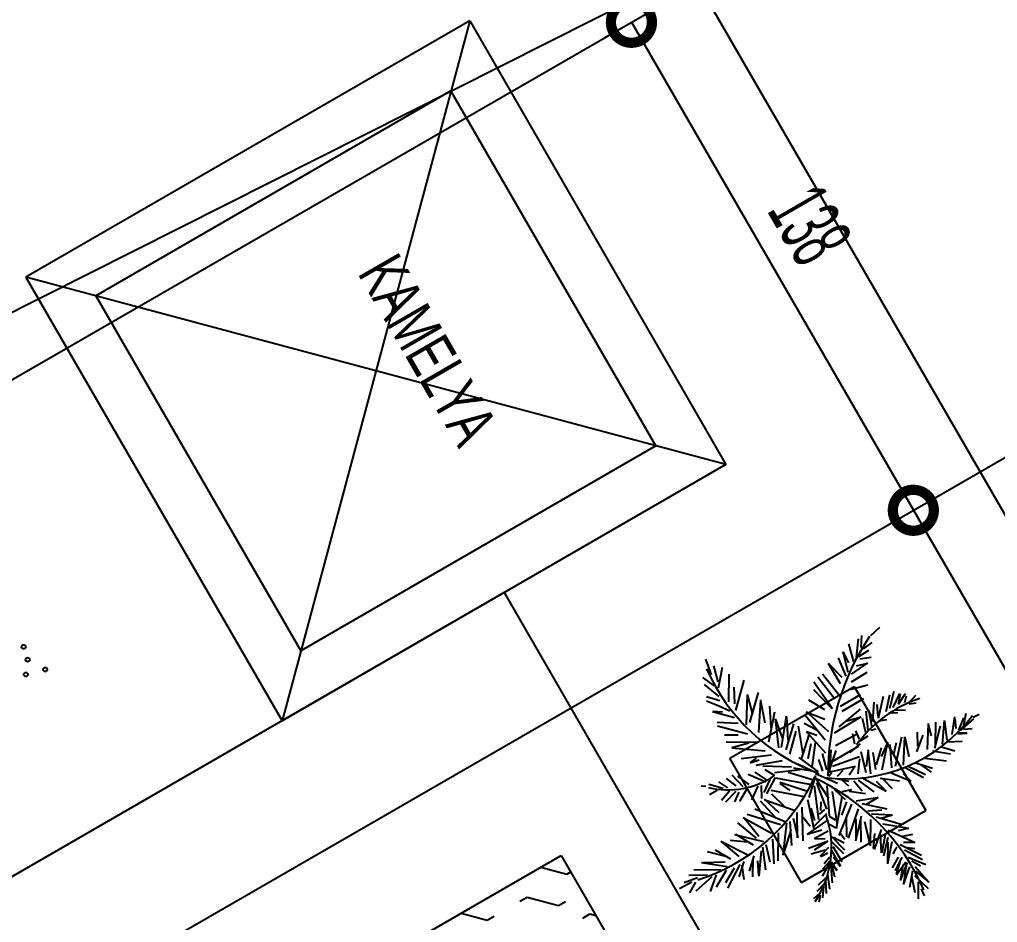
# Model space of a CAD drawing. Extents: x 3907.4 to 3911.57, y -3054.42 to -3053.7.
# Drawn here: x 3907.57654 to 3907.62423, y -3053.84429 to -3053.80023 of the extents above; entities that cross this region are included whole.
import ezdxf

# ---------------------------------------------------------------- set-up
doc = ezdxf.new("R2010")
doc.units = 0
doc.header["$LTSCALE"] = 2
doc.header["$MEASUREMENT"] = 0
doc.linetypes.add('ACAD_ISO03W100', pattern=[30, 12, -18])
doc.layers.get('0').update_dxf_attribs({"linetype": 'CONTINUOUS'})
for name, color, linetype in [('AĞAÇ', 9, 'CONTINUOUS'), ('MB', 11, 'CONTINUOUS'), ('OLÇÜ', 6, 'CONTINUOUS'), ('TERTUVAR', 2, 'CONTINUOUS'), ('TEXT', 11, 'CONTINUOUS'), ('YAKLASMA', 6, 'CONTINUOUS'), ('ÇATI', 7, 'CONTINUOUS'), ('ÇATI TARAMA', 9, 'CONTINUOUS'), ('ÖLÇÜ İZİ', 9, 'CONTINUOUS')]:
    doc.layers.add(name, color=color, linetype=linetype)
doc.styles.add('MAHAL', font='stylu.ttf', dxfattribs={"width": 0.7, "height": 20})
doc.styles.add('ÖLÇÜ', font='stylu.ttf', dxfattribs={"width": 0.5})

msp = doc.modelspace()

# ---------------------------------------------------------------- linework, layer by layer
at = {"color": 0, "linetype": 'ByBlock', "const_width": 0.002}
for points in [[(3907.606502842231, -3053.800579861423, 1), (3907.606252850401, -3053.800146844004, 1)], [(3907.620002401095, -3053.823962802009, 1), (3907.620252392926, -3053.824395819428, 1)], [(3907.620252392926, -3053.824395819428, 1), (3907.620002401095, -3053.823962802009, 1)]]:
    msp.add_lwpolyline(points, format="xyb", close=True, dxfattribs=at)
at = {"layer": 'AĞAÇ', "ltscale": 0.11}
for p, q in [((3907.618470482892, -3053.829903889293), (3907.618035206462, -3053.830305837513)), ((3907.617434365859, -3053.830458317053), (3907.617343030191, -3053.831340039272)), ((3907.617600820488, -3053.830292416007), (3907.617567614125, -3053.830880270757)), ((3907.616967483472, -3053.830700464108), (3907.617208347088, -3053.831582670381)), ((3907.617470850355, -3053.831314667007), (3907.617957042501, -3053.831002261767)), ((3907.617695258952, -3053.830937974273), (3907.618117539012, -3053.830638248236)), ((3907.60998612437, -3053.831440368877), (3907.610271935815, -3053.832214010325)), ((3907.616454938124, -3053.831383469911), (3907.616829945059, -3053.832272263238)), ((3907.616691988421, -3053.831070692719), (3907.616926173633, -3053.832087088203)), ((3907.616711849261, -3053.831096263731), (3907.616965623778, -3053.831621009743)), ((3907.61807717357, -3053.831362860845), (3907.617519084469, -3053.831448638617)), ((3907.610381129261, -3053.831765280699), (3907.610586250375, -3053.832549748776)), ((3907.610796587671, -3053.831844141277), (3907.610615521318, -3053.832859932832)), ((3907.616573585015, -3053.832655298635), (3907.615994384049, -3053.831657568509)), ((3907.616027639346, -3053.831682178426), (3907.616641881564, -3053.83232292002)), ((3907.617898203247, -3053.831628415425), (3907.617092088468, -3053.832170405297)), ((3907.617884170802, -3053.831651232211), (3907.617335602276, -3053.831785124164)), ((3907.609850011028, -3053.832347587873), (3907.610411327292, -3053.83275099603)), ((3907.611128066669, -3053.832176927028), (3907.611112394901, -3053.833525244482)), ((3907.616303688209, -3053.833389785145), (3907.61546269911, -3053.832327764469)), ((3907.616540378649, -3053.833243153386), (3907.615699384371, -3053.832181140443)), ((3907.617859172011, -3053.832093788407), (3907.617103056068, -3053.832568952917)), ((3907.609932348177, -3053.832680001671), (3907.610646587493, -3053.833268952159)), ((3907.611369470079, -3053.83280991516), (3907.611406134499, -3053.833583192386)), ((3907.611462833562, -3053.833953912805), (3907.61186848385, -3053.832478352734)), ((3907.615260261834, -3053.832922249446), (3907.616128811276, -3053.833837584306)), ((3907.616181291548, -3053.833862480304), (3907.615276929565, -3053.832563931477)), ((3907.617905937001, -3053.832709646496), (3907.617025323726, -3053.832934461899)), ((3907.610033280524, -3053.833274440376), (3907.610684502228, -3053.833460714225)), ((3907.611997971971, -3053.834644845766), (3907.612039471512, -3053.833175144286)), ((3907.612032452466, -3053.833225397032), (3907.612275767077, -3053.834139816591)), ((3907.612157933288, -3053.834530053449), (3907.612582717984, -3053.833067310955)), ((3907.61657125972, -3053.833735253173), (3907.617556285701, -3053.833174358215)), ((3907.617702484693, -3053.833387675941), (3907.616647894852, -3053.833997103485)), ((3907.618432602425, -3053.834326927207), (3907.618664616504, -3053.833257178993)), ((3907.618794279397, -3053.833999210105), (3907.618973249281, -3053.833178851317)), ((3907.618984947509, -3053.833841930381), (3907.619196749804, -3053.83301505673)), ((3907.619149095814, -3053.833809346898), (3907.619472184872, -3053.833113934098)), ((3907.619477727185, -3053.833135310553), (3907.619390068827, -3053.83364031874)), ((3907.619405424164, -3053.833639034393), (3907.619747807184, -3053.833127469453)), ((3907.619773774446, -3053.833258805409), (3907.619700888363, -3053.833580382292)), ((3907.620226713644, -3053.833220081704), (3907.619963524737, -3053.833528248107)), ((3907.610039243809, -3053.833472545109), (3907.610600914764, -3053.833709815586)), ((3907.610600914764, -3053.833709815586), (3907.611181730501, -3053.833959888195)), ((3907.611406134499, -3053.833583192386), (3907.611380501595, -3053.833621491273)), ((3907.612671373679, -3053.833431680975), (3907.612572109292, -3053.835029107565)), ((3907.612671551794, -3053.833486123311), (3907.612880890124, -3053.834544816692)), ((3907.613108671435, -3053.83373692775), (3907.613178557163, -3053.834785794333)), ((3907.615009096008, -3053.833422202379), (3907.615792006814, -3053.833904439834)), ((3907.616505202265, -3053.834744814184), (3907.617548357563, -3053.833890051777)), ((3907.618156620005, -3053.834484074324), (3907.618211129382, -3053.833551938013)), ((3907.618413125826, -3053.83422842446), (3907.618368417133, -3053.833657208427)), ((3907.620265301546, -3053.833587777381), (3907.619917345683, -3053.833639786691)), ((3907.610325595051, -3053.833996968414), (3907.611398206361, -3053.834298885949)), ((3907.610357119123, -3053.833983046584), (3907.610813949143, -3053.834017393539)), ((3907.613353656378, -3053.834026981882), (3907.613063014988, -3053.835496311409)), ((3907.613384897876, -3053.834352925406), (3907.613547961999, -3053.835765413596)), ((3907.613694921766, -3053.835752851195), (3907.613940965403, -3053.834225945718)), ((3907.613939565284, -3053.834272150671), (3907.613999661478, -3053.835397983292)), ((3907.614890054424, -3053.834218443769), (3907.615833055459, -3053.83537646687)), ((3907.614896912765, -3053.834001181851), (3907.615987228815, -3053.834980494019)), ((3907.614902005422, -3053.834018593984), (3907.615810225597, -3053.834375932138)), ((3907.616280978191, -3053.835038437266), (3907.617573100581, -3053.834267111786)), ((3907.617589959431, -3053.83427270408), (3907.616877745798, -3053.834464095586)), ((3907.617631899794, -3053.834332310472), (3907.617801068407, -3053.835015314839)), ((3907.617803273939, -3053.83399118289), (3907.617899739123, -3053.834910419047)), ((3907.61794126256, -3053.833912613198), (3907.61811007107, -3053.834766300034)), ((3907.619371673922, -3053.834072271656), (3907.619050055214, -3053.834084929818)), ((3907.619739476265, -3053.833948077968), (3907.619207895497, -3053.833934168013)), ((3907.622028693808, -3053.835117925804), (3907.622158304069, -3053.834261820218)), ((3907.622156625464, -3053.834365209104), (3907.622198904303, -3053.834831922151)), ((3907.622567057151, -3053.834313540633), (3907.622335790217, -3053.834907495283)), ((3907.623062073646, -3053.834364572485), (3907.622409246959, -3053.834925951519)), ((3907.622688914031, -3053.834090063635), (3907.622572660578, -3053.834677790798)), ((3907.623043113979, -3053.834268689914), (3907.623330900068, -3053.83412852843)), ((3907.610560855252, -3053.834514924542), (3907.611582905512, -3053.834561161374)), ((3907.610579634982, -3053.83469387982), (3907.612035361291, -3053.835085824389)), ((3907.613400644062, -3053.834391628338), (3907.613725780929, -3053.835277303515)), ((3907.613918250787, -3053.835874594763), (3907.614297907727, -3053.834603489824)), ((3907.6145157361, -3053.834720409178), (3907.614734051935, -3053.836077384953)), ((3907.614809454889, -3053.834562081321), (3907.61545317745, -3053.834909408686)), ((3907.618839357971, -3053.834399739012), (3907.618445410885, -3053.834477934081)), ((3907.620816522034, -3053.835856587938), (3907.62086397968, -3053.834584998923)), ((3907.620847352953, -3053.834657725014), (3907.620990484862, -3053.83519193755)), ((3907.621168035675, -3053.835786816884), (3907.621451464043, -3053.834700886977)), ((3907.621208349351, -3053.834523553965), (3907.621186765528, -3053.835615579237)), ((3907.621542141793, -3053.835596476456), (3907.62164683371, -3053.834446386665)), ((3907.621651411579, -3053.834465493188), (3907.621760033885, -3053.835394143062)), ((3907.622990772622, -3053.834843737898), (3907.622581844797, -3053.834875082477)), ((3907.610917257201, -3053.835141697596), (3907.611581655207, -3053.835142676557)), ((3907.614109448421, -3053.836085753703), (3907.614418519471, -3053.834961520253)), ((3907.614671124555, -3053.836323016448), (3907.615050596391, -3053.835134991969)), ((3907.614907589019, -3053.834978906474), (3907.615844442249, -3053.836021894494)), ((3907.614921394602, -3053.834971341926), (3907.615421168632, -3053.835159702108)), ((3907.616337137473, -3053.835658375846), (3907.617386076122, -3053.835084790876)), ((3907.617268199926, -3053.835598814411), (3907.617183985513, -3053.835086625123)), ((3907.617308993373, -3053.83494237816), (3907.61749188311, -3053.835349674755)), ((3907.617905681861, -3053.835199287571), (3907.617511359709, -3053.835448177502)), ((3907.618300186646, -3053.834865052529), (3907.618057214122, -3053.834930347445)), ((3907.619249609923, -3053.836665852722), (3907.619565709459, -3053.835241289281)), ((3907.619639403351, -3053.836621690586), (3907.619712669226, -3053.83522872688)), ((3907.619715833021, -3053.835257417767), (3907.619901385424, -3053.836195802429)), ((3907.620596181951, -3053.835157685678), (3907.620281818654, -3053.83597025106)), ((3907.620317541112, -3053.835012948812), (3907.620325711187, -3053.835686482712)), ((3907.622741910852, -3053.83504920603), (3907.622289841131, -3053.835038916187)), ((3907.62275390744, -3053.83507343465), (3907.622293883383, -3053.835098319764)), ((3907.610999594335, -3053.835474111375), (3907.612513625296, -3053.835489112714)), ((3907.611273664329, -3053.835768462917), (3907.612896020577, -3053.835911430616)), ((3907.611281547559, -3053.835749988781), (3907.61209964292, -3053.835525084448)), ((3907.614997005305, -3053.836291544301), (3907.615151893207, -3053.835563288338)), ((3907.61534362604, -3053.835525226062), (3907.615168528151, -3053.836739114616)), ((3907.616207702538, -3053.836431405629), (3907.61745505646, -3053.8356855831)), ((3907.617537331566, -3053.835579516535), (3907.617024492217, -3053.836005486637)), ((3907.618555634997, -3053.835775280974), (3907.618318196615, -3053.836597588879)), ((3907.61886878543, -3053.835525580508), (3907.618564338376, -3053.836198651341)), ((3907.618600770737, -3053.836844642134), (3907.618878415744, -3053.835477534768)), ((3907.619083330644, -3053.836748678007), (3907.618989966577, -3053.835604691171)), ((3907.619167807969, -3053.836084217708), (3907.619303206191, -3053.835509292655)), ((3907.622143613131, -3053.835943140985), (3907.62150437672, -3053.835744958663)), ((3907.622516681802, -3053.835469287626), (3907.621775554681, -3053.835500148131)), ((3907.611726114913, -3053.836293133645), (3907.613202226541, -3053.836116369842)), ((3907.612188965472, -3053.836482570688), (3907.612473168856, -3053.836276120895)), ((3907.615499605239, -3053.836935873974), (3907.61456365226, -3053.836245877422)), ((3907.615900162295, -3053.836843674002), (3907.615691930454, -3053.836047298977)), ((3907.616051253325, -3053.836965993027), (3907.616126846499, -3053.835872115025)), ((3907.616076085212, -3053.836770675159), (3907.616361137736, -3053.835901769223)), ((3907.616188027737, -3053.836667816982), (3907.617505077691, -3053.8361904819)), ((3907.617833830196, -3053.836996885041), (3907.617580505381, -3053.835967679692)), ((3907.617930131207, -3053.835899445892), (3907.617822639789, -3053.836683453979)), ((3907.61805733915, -3053.837035555903), (3907.617925701059, -3053.835865941606)), ((3907.618300532659, -3053.836837810713), (3907.618168174279, -3053.836000498115)), ((3907.621940404305, -3053.836081899924), (3907.621065493724, -3053.835940027941)), ((3907.612166459588, -3053.836504656826), (3907.612601200833, -3053.836351929845)), ((3907.612453705883, -3053.836613713483), (3907.613738264592, -3053.836391939207)), ((3907.614184747306, -3053.836718502148), (3907.612779406696, -3053.836665314043)), ((3907.615523750897, -3053.83705800306), (3907.614489703066, -3053.836577867308)), ((3907.61572115513, -3053.836909959379), (3907.615524349458, -3053.836334547176)), ((3907.615995755113, -3053.836955097397), (3907.61729963336, -3053.83666306028)), ((3907.616990335866, -3053.83709789161), (3907.617285155623, -3053.836657392402)), ((3907.61744404196, -3053.837041039465), (3907.617515882775, -3053.836312655913)), ((3907.619690314455, -3053.83671123047), (3907.620621924103, -3053.837223822871)), ((3907.619843772705, -3053.836647551583), (3907.620724471234, -3053.83707060408)), ((3907.620246562487, -3053.836501167246), (3907.621063703624, -3053.836770761263)), ((3907.621015533558, -3053.836962367964), (3907.620506508471, -3053.836600802529)), ((3907.621741633199, -3053.836420296825), (3907.620687806814, -3053.836297326854)), ((3907.611279704116, -3053.837095294104), (3907.611816675089, -3053.837654104801)), ((3907.611548648513, -3053.837161338241), (3907.612105648618, -3053.837562619468)), ((3907.612073921271, -3053.837057069895), (3907.612932880833, -3053.837432535305)), ((3907.612395727211, -3053.836959069699), (3907.613005214381, -3053.837366990641)), ((3907.612881676871, -3053.836828482965), (3907.613347044869, -3053.837111457919)), ((3907.613386185316, -3053.837223121398), (3907.612964420945, -3053.838023426913)), ((3907.6146252765, -3053.836846955679), (3907.613360037888, -3053.836998456261)), ((3907.614015498953, -3053.836952607878), (3907.615250979286, -3053.837341875982)), ((3907.615294560863, -3053.836925805476), (3907.61427445512, -3053.836772907201)), ((3907.615357620267, -3053.837116370958), (3907.615037938398, -3053.838195233462)), ((3907.615352924582, -3053.837028455442), (3907.616421195657, -3053.837489104339)), ((3907.616006380264, -3053.837160344116), (3907.616134560289, -3053.836968826415)), ((3907.616421626647, -3053.837160955779), (3907.616709767988, -3053.836854645762)), ((3907.620027406655, -3053.837408261731), (3907.6190508394, -3053.837004238812)), ((3907.620028627349, -3053.837408328122), (3907.619644647271, -3053.83704694668)), ((3907.609782167344, -3053.837631415335), (3907.610005297984, -3053.837638307875)), ((3907.610156460361, -3053.837540054876), (3907.610845146244, -3053.837744580355)), ((3907.610629246045, -3053.83742914679), (3907.611061786212, -3053.837718639664)), ((3907.610990547951, -3053.837272124549), (3907.611468901875, -3053.83762076902)), ((3907.612254975346, -3053.83831781129), (3907.612564895839, -3053.837642074086)), ((3907.6127342471, -3053.838239733362), (3907.612729044145, -3053.837609490603)), ((3907.612846456278, -3053.837944474868), (3907.61314970345, -3053.837321249523)), ((3907.613409993433, -3053.837238327632), (3907.615070139962, -3053.837543297474)), ((3907.613615254083, -3053.837518879366), (3907.614106781195, -3053.83784785136)), ((3907.613616479694, -3053.837445625727), (3907.6149155456, -3053.837877450718)), ((3907.615294382881, -3053.837627551454), (3907.615501680285, -3053.839263757931)), ((3907.615396930012, -3053.837474332663), (3907.61588605021, -3053.838772272903)), ((3907.615401089914, -3053.837336206063), (3907.615994849561, -3053.83822105255)), ((3907.615915939639, -3053.837626699663), (3907.616021409644, -3053.839083834084)), ((3907.616353300221, -3053.837274117391), (3907.616987752763, -3053.837402025839)), ((3907.616982767586, -3053.837647439739), (3907.61665760197, -3053.837346617962)), ((3907.61762748621, -3053.837884826995), (3907.617232454407, -3053.837398585819)), ((3907.618215155096, -3053.837917645397), (3907.617456143286, -3053.837354183954)), ((3907.618809317863, -3053.837899344239), (3907.617616104602, -3053.837239391638)), ((3907.618815554105, -3053.837911685018), (3907.618330858032, -3053.837420260109)), ((3907.618516828011, -3053.837259892005), (3907.619455651261, -3053.837389073977)), ((3907.619114033183, -3053.837777414251), (3907.618672554671, -3053.837314925428)), ((3907.610188187721, -3053.838045604469), (3907.610556172715, -3053.837836065688)), ((3907.610771707619, -3053.838322189433), (3907.611159904395, -3053.837869776091)), ((3907.610974996372, -3053.83840126943), (3907.61148801319, -3053.837889961971)), ((3907.611421257651, -3053.83841505451), (3907.611632315, -3053.837929562847)), ((3907.611670725446, -3053.838382595902), (3907.612013285936, -3053.837785693603)), ((3907.613169926628, -3053.83783773004), (3907.614803533503, -3053.838147970565)), ((3907.613205270066, -3053.838018719193), (3907.613867617424, -3053.838649914645)), ((3907.616170874626, -3053.837908244418), (3907.616391168415, -3053.839442228734)), ((3907.616264316612, -3053.837786786463), (3907.616810046102, -3053.838300396036)), ((3907.616636676867, -3053.838164544496), (3907.616364995146, -3053.839729756592)), ((3907.616650033678, -3053.837896166071), (3907.617129367495, -3053.837801022771)), ((3907.617786105305, -3053.838016004657), (3907.61700238706, -3053.837909018685)), ((3907.612661055242, -3053.838364303282), (3907.613409579142, -3053.839178435679)), ((3907.612853651995, -3053.838263556132), (3907.613573629689, -3053.838933322743)), ((3907.612877079805, -3053.838309674456), (3907.614313949813, -3053.838810696476)), ((3907.614685258879, -3053.838661873067), (3907.614745591349, -3053.8403106497)), ((3907.614960753929, -3053.838291644457), (3907.615277096354, -3053.839723526446)), ((3907.615614181127, -3053.838828243207), (3907.615634762793, -3053.838414681516)), ((3907.616511240363, -3053.840049477305), (3907.617121439345, -3053.838516716313)), ((3907.616647528459, -3053.839059193336), (3907.616885288696, -3053.838414129933)), ((3907.61733899478, -3053.838357277765), (3907.618387038398, -3053.838199059488)), ((3907.61761341945, -3053.838485491609), (3907.618826672537, -3053.83874287967)), ((3907.618410928942, -3053.838204551907), (3907.617828247077, -3053.838545261679)), ((3907.61202130972, -3053.839003705206), (3907.613654467631, -3053.8395209447)), ((3907.612398586605, -3053.838749501529), (3907.613904138768, -3053.839388624617)), ((3907.614483983137, -3053.840163286424), (3907.614454707061, -3053.838923533776)), ((3907.615317794511, -3053.839313614654), (3907.615148443247, -3053.838715955379)), ((3907.615886018683, -3053.838988547234), (3907.615238861245, -3053.83964420687)), ((3907.615790394448, -3053.838785552269), (3907.615528425647, -3053.839004037801)), ((3907.616019197105, -3053.839100849337), (3907.616306967069, -3053.839293449619)), ((3907.616877387368, -3053.840121818248), (3907.616869887085, -3053.839135587647)), ((3907.617433968451, -3053.838753614838), (3907.616951769558, -3053.840177930836)), ((3907.617328381487, -3053.840319071301), (3907.617599348091, -3053.839086153147)), ((3907.617900125951, -3053.838843766406), (3907.618590162033, -3053.838806438722)), ((3907.618078687076, -3053.838991002093), (3907.619100737349, -3053.839037238947)), ((3907.619116098223, -3053.839052292215), (3907.618562636936, -3053.83922467413)), ((3907.611547754093, -3053.839435488338), (3907.612469579599, -3053.84017771305)), ((3907.613202514093, -3053.839955501114), (3907.611824567683, -3053.839194494457)), ((3907.61187531729, -3053.839195422921), (3907.612599653844, -3053.840076873892)), ((3907.613773021942, -3053.841018540619), (3907.613961656575, -3053.839453200934)), ((3907.614208482907, -3053.840533522768), (3907.614127935867, -3053.83937037567)), ((3907.614504026676, -3053.840161454041), (3907.61428001183, -3053.839218198138)), ((3907.615087438016, -3053.839615266193), (3907.614760246469, -3053.839168368722)), ((3907.61588526841, -3053.839335538332), (3907.61493390548, -3053.839996084616)), ((3907.616029008745, -3053.83950123359), (3907.616338191233, -3053.839661840741)), ((3907.617333943253, -3053.840281253153), (3907.617340992785, -3053.839242113607)), ((3907.617579009211, -3053.840382636531), (3907.617562130588, -3053.839285740019)), ((3907.618016402407, -3053.840508363828), (3907.617768733507, -3053.839382262944)), ((3907.618033374204, -3053.839265720087), (3907.618024195751, -3053.84056292881)), ((3907.618308339239, -3053.83914470496), (3907.619540551424, -3053.839497986422)), ((3907.618639828014, -3053.839477486054), (3907.619910665442, -3053.839690232541)), ((3907.611403666152, -3053.839995321433), (3907.612824942507, -3053.840347707202)), ((3907.611445560864, -3053.839993393058), (3907.612310152283, -3053.840509427074)), ((3907.613539016666, -3053.839919072428), (3907.613510518677, -3053.841286543991)), ((3907.613790463114, -3053.840978254435), (3907.614168160945, -3053.839790532631)), ((3907.61494909155, -3053.839979473377), (3907.615670957063, -3053.839773670621)), ((3907.615969590836, -3053.839832115791), (3907.615296333174, -3053.840215484526)), ((3907.616785240413, -3053.840239023197), (3907.616566994473, -3053.839977126999)), ((3907.618189161502, -3053.840686613503), (3907.618243650412, -3053.839950638422)), ((3907.618562559094, -3053.839758543638), (3907.618209080019, -3053.840742123797)), ((3907.618568655417, -3053.840898849882), (3907.618527315894, -3053.839994349087)), ((3907.618760079898, -3053.840001661918), (3907.618592015106, -3053.84091522358)), ((3907.618901076366, -3053.839790994765), (3907.620215796427, -3053.840393611145)), ((3907.619869787851, -3053.839702868319), (3907.61939338913, -3053.839822437972)), ((3907.620090392921, -3053.839996647434), (3907.61951300866, -3053.840111264649)), ((3907.610739676225, -3053.840334031511), (3907.612085981808, -3053.841004761617)), ((3907.61076664397, -3053.84035321214), (3907.611621191845, -3053.841071280001)), ((3907.611190030988, -3053.840281669341), (3907.612055576088, -3053.840359914006)), ((3907.612937281008, -3053.840486918618), (3907.613120735039, -3053.841330701491)), ((3907.613250880498, -3053.840225374687), (3907.613324929065, -3053.841439638293)), ((3907.615010132246, -3053.840667510514), (3907.615838011955, -3053.840365647879)), ((3907.615305845728, -3053.840754663651), (3907.615968541491, -3053.840317901779)), ((3907.615328580855, -3053.840191706659), (3907.615819118214, -3053.84020686003)), ((3907.616778768056, -3053.840767503857), (3907.616134444621, -3053.84010461281)), ((3907.616730352896, -3053.840943598477), (3907.616160540248, -3053.840376900635)), ((3907.616761314682, -3053.840419924383), (3907.616232857368, -3053.840149742367)), ((3907.618887544788, -3053.840142438142), (3907.618678759569, -3053.841058860384)), ((3907.619078742435, -3053.840353597103), (3907.618859226745, -3053.841426837021)), ((3907.618875299387, -3053.841438120749), (3907.618891996215, -3053.840384566896)), ((3907.619487315596, -3053.840488390244), (3907.620521107322, -3053.841013917001)), ((3907.620204983207, -3053.84038649724), (3907.619642270876, -3053.840385673923)), ((3907.610073060304, -3053.840828463977), (3907.611034424639, -3053.841075228205)), ((3907.610457979697, -3053.840752057671), (3907.611207315623, -3053.841190941638)), ((3907.61234836181, -3053.841035615374), (3907.612116744791, -3053.841795710804)), ((3907.612700240488, -3053.840799691154), (3907.612595368647, -3053.842032853672)), ((3907.612764503249, -3053.840620860387), (3907.612915466033, -3053.841720204067)), ((3907.615139399057, -3053.840941922865), (3907.615827557244, -3053.840755313713)), ((3907.615588040554, -3053.841059359917), (3907.615999917781, -3053.840616891589)), ((3907.615615259891, -3053.84107251369), (3907.615957093598, -3053.840904635034)), ((3907.616590256097, -3053.841567965508), (3907.616122392527, -3053.840745186379)), ((3907.616654803114, -3053.841333175773), (3907.616218761866, -3053.840601198002)), ((3907.619288899748, -3053.840660638636), (3907.619128588341, -3053.840941571707)), ((3907.619314537822, -3053.840622331993), (3907.619288899748, -3053.840660638636)), ((3907.619703966198, -3053.840744323004), (3907.620578166842, -3053.841218481197)), ((3907.620204308249, -3053.840699201694), (3907.619843708078, -3053.840645753162)), ((3907.609798288649, -3053.841362314181), (3907.611039463584, -3053.841571138605)), ((3907.60985546476, -3053.841371767323), (3907.610947304183, -3053.841330075933)), ((3907.611670256898, -3053.841469155596), (3907.611067270935, -3053.842618516969)), ((3907.611855851118, -3053.841316064393), (3907.611624234087, -3053.842076159801)), ((3907.611868860733, -3053.842197380863), (3907.611783755398, -3053.841514119926)), ((3907.612306787234, -3053.842072944627), (3907.612318327525, -3053.84118295322)), ((3907.612590726258, -3053.841991578128), (3907.612539333439, -3053.841289115875)), ((3907.615698012002, -3053.842036424484), (3907.616078365993, -3053.841364359926)), ((3907.615709461342, -3053.841673437601), (3907.616078512939, -3053.841294966346)), ((3907.615784717232, -3053.841422647464), (3907.61605226577, -3053.841092069023)), ((3907.616290281922, -3053.842085340129), (3907.616131752965, -3053.841353766838)), ((3907.616416927951, -3053.841776072162), (3907.61613406473, -3053.841357117746)), ((3907.616561678745, -3053.841559795591), (3907.616235592767, -3053.841111912802)), ((3907.619114337057, -3053.841625305974), (3907.619409331557, -3053.841101741772)), ((3907.619260941551, -3053.841778892061), (3907.619575430914, -3053.841101989214)), ((3907.619298856288, -3053.841970654126), (3907.619753812116, -3053.84133229763)), ((3907.619311885725, -3053.841939088723), (3907.61948149881, -3053.841342789102)), ((3907.619502695055, -3053.842245739437), (3907.619843177748, -3053.84136438144)), ((3907.619518215101, -3053.842160688811), (3907.619635094634, -3053.841487341979)), ((3907.61987566898, -3053.841108820613), (3907.620743731002, -3053.841467949856)), ((3907.620060553262, -3053.841288015619), (3907.62047526445, -3053.841537848497)), ((3907.609176147099, -3053.841982387585), (3907.610083514955, -3053.841967799751)), ((3907.609415466223, -3053.841727972671), (3907.610736708522, -3053.841713996932)), ((3907.610236418309, -3053.842783439077), (3907.610525624848, -3053.841978694341)), ((3907.610524379726, -3053.842560201789), (3907.611011646849, -3053.841749357172)), ((3907.611388793964, -3053.841641276399), (3907.610965614261, -3053.842356366033)), ((3907.616059542467, -3053.842672209048), (3907.615959681719, -3053.841956733822)), ((3907.616177628585, -3053.842357424913), (3907.616120598088, -3053.841577955732)), ((3907.619642801649, -3053.8424504312), (3907.619951332904, -3053.84157541589)), ((3907.619666781683, -3053.842406264815), (3907.619793709927, -3053.841530876384)), ((3907.619949182938, -3053.842572294623), (3907.620104255944, -3053.841760958199)), ((3907.620213296378, -3053.841556630656), (3907.620856944609, -3053.842292460345)), ((3907.620893831103, -3053.842330109769), (3907.620250514544, -3053.841795158168)), ((3907.608729065767, -3053.842634248545), (3907.609330261631, -3053.842315620495)), ((3907.608957817501, -3053.842342983575), (3907.609600364352, -3053.842105088336)), ((3907.609010901425, -3053.842332445331), (3907.608957817501, -3053.842342983575)), ((3907.609220506078, -3053.842852241982), (3907.609515495978, -3053.842328674705)), ((3907.609533745707, -3053.842756843485), (3907.610308259128, -3053.842055055524)), ((3907.615440275092, -3053.842767387157), (3907.61577191946, -3053.842410215208)), ((3907.615504969067, -3053.842463203864), (3907.615852603532, -3053.842116722643)), ((3907.615893639337, -3053.842885498018), (3907.615863008136, -3053.842239524847)), ((3907.620209758244, -3053.842853480468), (3907.620047991774, -3053.842035404521)), ((3907.620859448796, -3053.842662007786), (3907.620206748718, -3053.842016398007)), ((3907.620376000631, -3053.843135264258), (3907.62037778556, -3053.842304538692)), ((3907.615274072888, -3053.843119471019), (3907.615546755145, -3053.842884988141)), ((3907.615529868403, -3053.843290671257), (3907.615599995172, -3053.842943788633)), ((3907.61571175646, -3053.843088080771), (3907.615766339723, -3053.842522308116)), ((3907.620663782111, -3053.842995099677), (3907.620530353922, -3053.842656218701))]:
    msp.add_line(p, q, dxfattribs=at)
at = {"layer": 'AĞAÇ'}
for centre in [(3907.576734151909, -3053.830845690896), (3907.576933180223, -3053.831470513482), (3907.577786706362, -3053.831948641703), (3907.576842303524, -3053.832193355564)]:
    msp.add_circle(centre, 0.0001000721379802699, dxfattribs=at)
at = {"layer": 'AĞAÇ', "ltscale": 0.11}
for centre, radius, start, end in [((3907.628122903695, -3053.837058270094), 0.01216089066489278, 146.5035893914045, 180.4477557872245), ((3907.61871009609, -3053.828102387045), 0.009471520430282356, 203.7873444866604, 249.9414379663918), ((3907.622350519448, -3053.839188848435), 0.00612845047847869, 108.1351236207231, 144.5199385297731), ((3907.616801893734, -3053.829501544677), 0.007786492655353089, 262.5714652446903, 322.9075386793181), ((3907.611092862813, -3053.833830853449), 0.003994971731047801, 256.2064883946453, 304.797750812333), ((3907.610779127157, -3053.84701123044), 0.01076290751470261, 23.59945116753451, 65.44251053180241), ((3907.606792087824, -3053.83325328806), 0.009394352003360017, 287.5019605685922, 334.8230114241647), ((3907.611345763346, -3053.840619755052), 0.00479197456469448, 326.3328038045153, 18.82010977758667)]:
    msp.add_arc(centre, radius, start, end, dxfattribs=at)
at = {"layer": 'MB', "color": 6, "linetype": 'ACAD_ISO03W100', "ltscale": 0.4}
for p, q in [((3907.597574269396, -3053.803713846829), (3907.580253572665, -3053.813713520062)), ((3907.607573942628, -3053.82103454356), (3907.597574269396, -3053.803713846829)), ((3907.580253572665, -3053.813713520062), (3907.590253245898, -3053.831034216793)), ((3907.607573942628, -3053.82103454356), (3907.590253245898, -3053.831034216793))]:
    msp.add_line(p, q, dxfattribs=at)
at = {"layer": 'OLÇÜ', "color": 6}
for p, q in [((3907.609625476953, -3053.798488413982), (3907.649624169884, -3053.867771200905)), ((3907.605078794061, -3053.801113328206), (3907.607243881152, -3053.799863369052)), ((3907.606377846316, -3053.800363352713), (3907.620127397011, -3053.824179310718)), ((3907.618828344756, -3053.824929286211), (3907.620993431848, -3053.823679327057)), ((3907.618828344756, -3053.824929286211), (3907.620993431848, -3053.823679327057)), ((3907.620127397011, -3053.824179310718), (3907.646376539246, -3053.869646139637))]:
    msp.add_line(p, q, dxfattribs=at)
at = {"layer": 'TERTUVAR'}
for p, q in [((3907.600163553417, -3053.828199467268), (3907.534777923258, -3053.865948233721)), ((3907.600163553417, -3053.828199467268), (3907.6316625241, -3053.88275966197)), ((3907.611176540789, -3053.836274992585), (3907.617238784644, -3053.832775106954)), ((3907.617238784644, -3053.832775106954), (3907.620738670275, -3053.83883735081)), ((3907.617238784644, -3053.832775106954), (3907.620738670276, -3053.83883735081)), ((3907.61467642642, -3053.842337236441), (3907.611176540789, -3053.836274992585)), ((3907.61467642642, -3053.842337236441), (3907.620738670275, -3053.83883735081)), ((3907.581298338928, -3053.853524428912), (3907.602949209841, -3053.841024837371)), ((3907.602949209841, -3053.841024837371), (3907.622948556307, -3053.875666230833))]:
    msp.add_line(p, q, dxfattribs=at)
at = {"layer": 'YAKLASMA', "linetype": 'ACAD_ISO03W100', "ltscale": 0.4}
msp.add_line((3907.487559480059, -3053.859162378506), (3907.62172352042, -3053.791542387715), dxfattribs=at)
at = {"layer": 'ÇATI', "color": 3, "ltscale": 0.5}
for p, q in [((3907.598489397333, -3053.800298800584), (3907.57683852642, -3053.812798392125)), ((3907.598489397333, -3053.800298800584), (3907.58933811796, -3053.834449263038)), ((3907.598489397333, -3053.800298800584), (3907.610988988874, -3053.821949671497)), ((3907.610988988874, -3053.821949671497), (3907.57683852642, -3053.812798392125)), ((3907.57683852642, -3053.812798392125), (3907.58933811796, -3053.834449263038)), ((3907.610988988874, -3053.821949671497), (3907.58933811796, -3053.834449263038))]:
    msp.add_line(p, q, dxfattribs=at)
at = {"layer": 'ÇATI TARAMA'}
for p, q in [((3907.601958423766, -3053.841596843056), (3907.603231106347, -3053.84193788306)), ((3907.603231092542, -3053.841937902787), (3907.603415036221, -3053.841831707482)), ((3907.600943080466, -3053.843258829622), (3907.601286788041, -3053.843060398607)), ((3907.601286802686, -3053.843060378395), (3907.602820202183, -3053.843471282557)), ((3907.602820188201, -3053.843471302947), (3907.603163895777, -3053.843272871931)), ((3907.598069816445, -3053.843841833725), (3907.599342499026, -3053.844182873729)), ((3907.604009880785, -3053.844080638303), (3907.604353588361, -3053.843882207288)), ((3907.604353601681, -3053.84388218672), (3907.604643710861, -3053.843959927107)), ((3907.599342483541, -3053.844182894426), (3907.599686191117, -3053.84398446341))]:
    msp.add_line(p, q, dxfattribs=at)
at = {"layer": 'ÖLÇÜ İZİ', "linetype": 'ACAD_ISO03W100', "ltscale": 0.5}
for p, q in [((3907.520814127018, -3053.8497614368), (3907.643357729415, -3053.779013937449)), ((3907.556214548626, -3053.861077803264), (3907.660280621384, -3053.800997845838))]:
    msp.add_line(p, q, dxfattribs=at)

# ---------------------------------------------------------------- texts
at = {"layer": 'OLÇÜ', "color": 62, "style": 'ÖLÇÜ', "width": 0.5}
msp.add_text('138', height=0.003, rotation=299.9989190921229, dxfattribs=at).set_placement((3907.612957868137, -3053.80954548206))
at = {"layer": 'TEXT', "style": 'MAHAL', "width": 0.7}
msp.add_text('KAMELYA', height=0.00225, rotation=299.9989190921229, dxfattribs=at).set_placement((3907.592995612484, -3053.812600133885))

doc.saveas('drawing.dxf')
